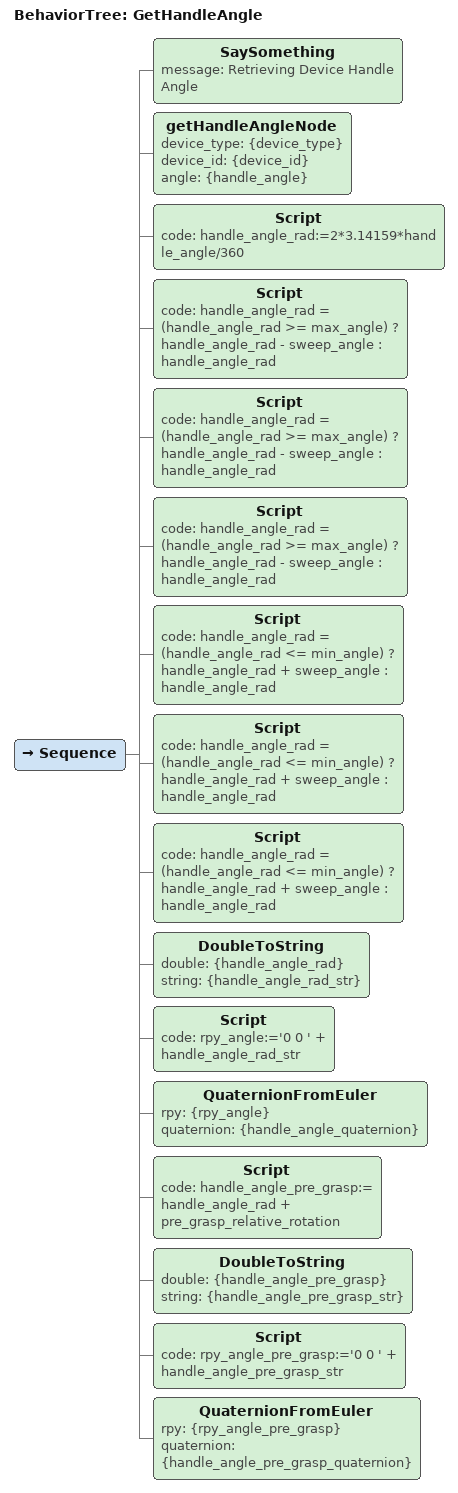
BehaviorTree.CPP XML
<BehaviorTree ID="GetHandleAngle">

    <Sequence>

        <!-- Call getHandleAngle Service -->
        <SaySomething message="Retrieving Device Handle Angle"/>
        <getHandleAngleNode device_type="{device_type}" device_id="{device_id}" angle="{handle_angle}"/>

        <!-- Convert to Radians -->
        <Script code="handle_angle_rad:=2*3.14159*handle_angle/360"/>

        <!-- Ensure Hangle Angle is within Max/Min Limits -->
        <Script code="handle_angle_rad = (handle_angle_rad >= max_angle) ? handle_angle_rad - sweep_angle : handle_angle_rad"/>
        <Script code="handle_angle_rad = (handle_angle_rad >= max_angle) ? handle_angle_rad - sweep_angle : handle_angle_rad"/>
        <Script code="handle_angle_rad = (handle_angle_rad >= max_angle) ? handle_angle_rad - sweep_angle : handle_angle_rad"/>

        <Script code="handle_angle_rad = (handle_angle_rad &lt;= min_angle) ? handle_angle_rad + sweep_angle : handle_angle_rad"/>
        <Script code="handle_angle_rad = (handle_angle_rad &lt;= min_angle) ? handle_angle_rad + sweep_angle : handle_angle_rad"/>
        <Script code="handle_angle_rad = (handle_angle_rad &lt;= min_angle) ? handle_angle_rad + sweep_angle : handle_angle_rad"/>

        <DoubleToString double="{handle_angle_rad}" string="{handle_angle_rad_str}"/>
        <Script code="rpy_angle:='0 0 ' + handle_angle_rad_str"/>

        <!-- Get Quarternion of Handle Angle -->
        <QuaternionFromEuler rpy="{rpy_angle}" quaternion="{handle_angle_quaternion}"/>

        <Script code="handle_angle_pre_grasp:= handle_angle_rad + pre_grasp_relative_rotation"/>

        <!-- For pre-grasp -->
        <DoubleToString double="{handle_angle_pre_grasp}" string="{handle_angle_pre_grasp_str}"/>
        <Script code="rpy_angle_pre_grasp:='0 0 ' + handle_angle_pre_grasp_str"/>

        <!-- Get Quarternion of Handle Angle -->
        <QuaternionFromEuler rpy="{rpy_angle_pre_grasp}" quaternion="{handle_angle_pre_grasp_quaternion}"/>

    </Sequence>

</BehaviorTree>
